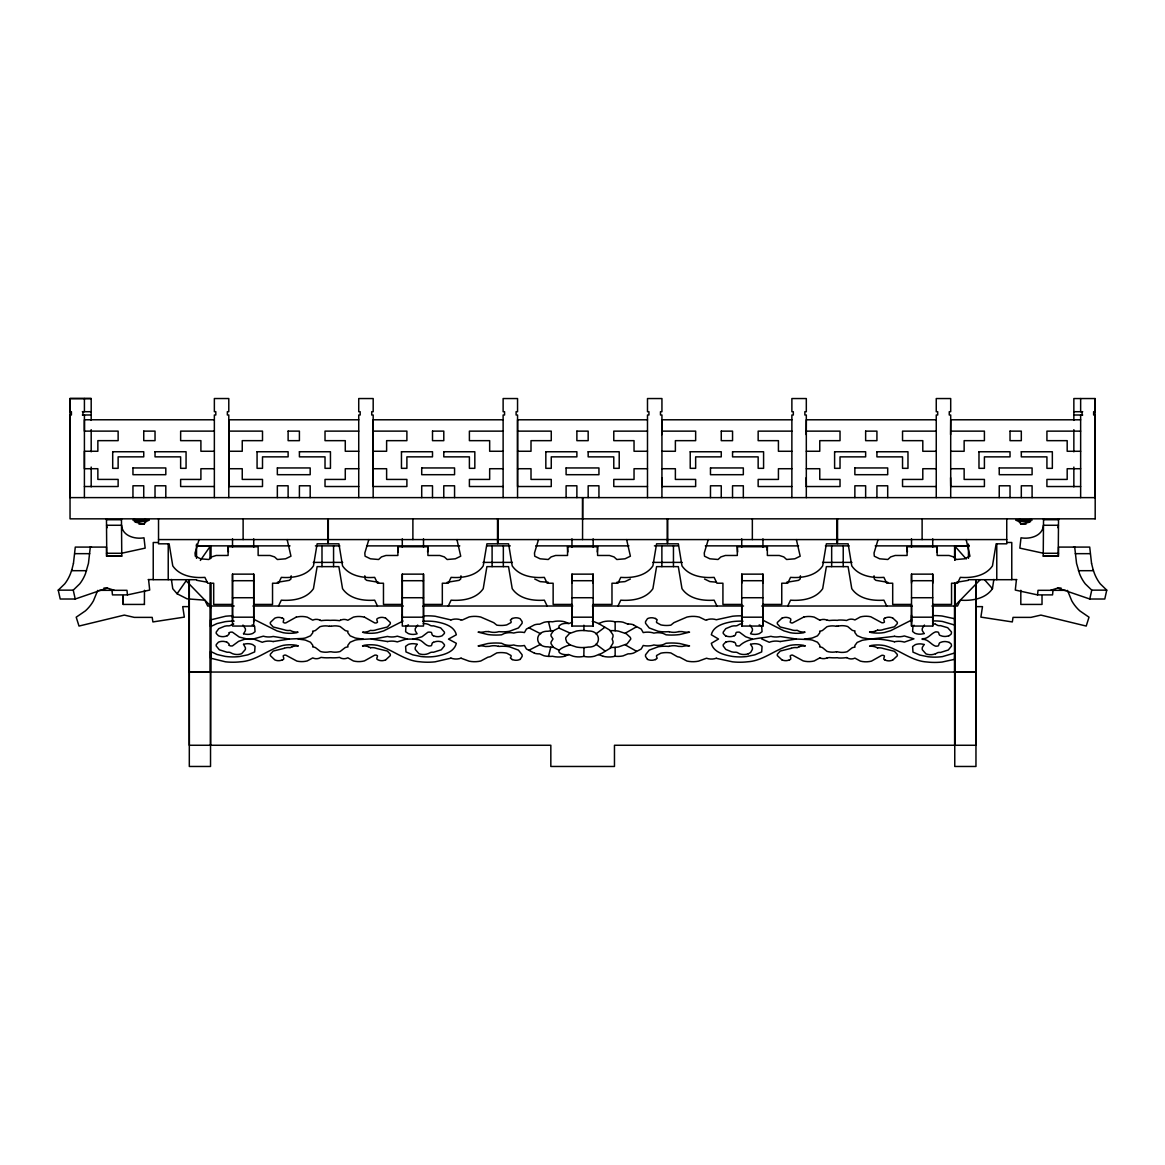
<?xml version="1.0" encoding="UTF-8"?>
<svg xmlns="http://www.w3.org/2000/svg" width="1165" height="1165" viewBox="0 0 1165 1165"><rect width="100%" height="100%" fill="white"/><g stroke="black" fill="none" stroke-linecap="round" stroke-linejoin="round"><path stroke-width="1.5" d="M82.963 414.988L82.963 411.696M84.404 497.615L84.419 419.779L214.36 419.793M84.419 414.988L84.419 431.123L118.131 431.123L118.131 440.647L97.86 440.647L97.86 451.263L84.419 451.263L84.419 468.709L97.86 468.709L97.86 479.412L118.131 479.412L118.131 486.519L84.404 486.519M84.419 411.696L84.419 398.532M132.956 497.615L132.956 485.776L143.746 485.776L143.732 497.615M144.402 604.431L144.475 590.291M155.018 497.615L155.018 485.776L165.809 485.776L165.809 497.615M189.109 625.081L189.123 598.839M189.211 580.112L189.312 745.265L550.827 745.265L550.827 766.468L614.465 766.468L614.465 745.265L975.964 745.265L975.964 580.112L976.095 672.03L954.892 672.045L954.863 583.723M210.428 583.723L210.399 672.045L189.181 672.03L189.109 652.982M210.428 558.486L210.443 545.875L196.288 545.861L290.012 545.875M210.53 745.265L210.574 606.018L186.123 580.825L177.08 593.757L187.084 598.839L204.88 600.179L207.69 606.018L234.223 606.018M214.36 497.615L214.36 414.988L215.802 414.988L215.802 411.696L214.36 411.696L214.36 398.532L228.791 398.532L228.791 411.696L227.35 411.696L227.35 414.988L228.791 414.988L228.791 497.615M232.505 574.141L232.505 626.056L253.722 626.056L253.722 574.141L232.505 574.141L232.505 604.431L213.69 604.431L213.69 583.228L207.705 583.228L204.894 577.374C193.332 578.204 179.789 576.136 172.769 565.899L169.129 543.822L158.527 543.822L158.527 518.847M277.343 497.615L277.343 485.776L288.119 485.776L288.119 497.615M299.405 497.615L299.405 485.776L310.181 485.79L310.181 497.615M358.733 497.615L358.733 415.002L360.174 415.002L360.174 411.711L358.733 411.711L358.733 398.547L373.179 398.547L373.179 411.711L371.722 411.711L371.722 415.002L373.179 415.002L373.164 497.615M402.289 574.141L402.289 626.056L423.507 626.056L423.507 574.141L402.289 574.141L402.289 604.431L383.474 604.431L383.474 583.228L377.489 583.228L374.679 577.374C363.116 578.204 349.558 576.136 342.554 565.899L338.913 543.822L328.312 543.822L328.312 518.847M421.715 497.615L421.715 485.79L432.506 485.79L432.492 497.615M443.778 497.615L443.778 485.79L454.568 485.79L454.568 497.615M503.12 497.615L503.12 415.002L504.562 415.002L504.562 411.711L503.12 411.711L503.12 398.547L517.551 398.547L517.551 411.711L516.11 411.711L516.11 415.002L517.551 415.002L517.551 497.615M566.103 497.615L566.103 485.79L576.879 485.79L576.879 497.615M571.957 621.935L571.957 606.63M571.957 583.214L571.957 574.141L593.16 574.141L593.174 626.056L571.957 626.056L571.957 615.091M571.957 538.812L571.957 547.186M582.616 518.847L582.616 497.63L582.558 539.584M588.165 497.615L588.165 485.79L598.941 485.79L598.941 497.615M593.16 621.935L593.16 606.63M593.16 583.214L593.16 574.127M593.16 538.812L593.16 547.186M570.18 644.929L566.773 642.206L565.753 639.046A4.165 4.165 0 0 1 565.942 637.415L569.467 633.542L576.471 631.051A32.868 32.868 0 0 1 583.985 630.542A32.096 32.096 0 0 1 588.238 631.008C601.781 630.454 601.795 647.609 588.238 647.07A32.096 32.096 0 0 1 583.985 647.536A32.868 32.868 0 0 1 576.457 647.026L570.18 644.929C566.438 645.789 553.375 650.434 561.457 653.856A14.3 14.3 0 0 0 568.564 654.526L573.224 656.245A23.708 23.708 0 0 0 583.811 656.376A23.708 23.708 0 0 0 594.412 656.23L601.693 653.39L611.596 647.42A37.309 37.309 0 0 0 615.149 647.332A34.965 34.965 0 0 0 618.6 646.91L627.105 643.852L630.804 639.017A5.286 5.286 0 0 0 630.221 637.328L626.348 633.76L618.6 631.153A34.965 34.965 0 0 0 615.149 630.731L615.149 621.819A25.12 25.12 0 0 0 603.091 621.79L598.592 623.537L594.412 621.833A23.708 23.708 0 0 0 592.242 621.411M647.492 497.615L647.492 415.002L648.934 415.002L648.934 411.711L647.492 411.711L647.492 398.547L661.938 398.547L661.938 411.711L660.482 411.711L660.482 415.002L661.938 415.002L661.924 497.615M673.457 545.89L673.457 566.627M710.475 497.615L710.475 485.79L721.266 485.79L721.251 497.615M732.537 497.615L732.537 485.79L743.328 485.79L743.328 497.63M741.726 621.935L741.726 606.63M741.726 583.214L741.741 574.141L762.944 574.141L762.944 626.056L741.741 626.056L741.741 615.091M741.726 538.812L741.726 547.186M762.944 621.935L762.944 606.63M762.944 583.214L762.944 574.127M762.944 538.812L762.944 547.186M791.865 497.63L791.88 415.002L793.321 415.002L793.321 411.711L791.88 411.711L791.88 398.547L806.311 398.547L806.311 411.711L804.869 411.711L804.869 415.002L806.311 415.002L806.311 497.63M843.227 545.89L843.227 566.627M854.862 497.615L854.862 485.79L865.639 485.79L865.639 497.615M876.925 497.615L876.925 485.79L887.701 485.79L887.701 497.615M911.511 621.935L911.511 606.63M911.511 583.214L911.511 574.141L932.728 574.141L932.728 626.056L911.525 626.056L911.511 615.091M911.511 538.812L911.511 547.186M932.728 621.935L932.728 606.63M932.728 583.214L932.728 574.127M932.728 538.812L932.728 547.186M936.252 497.615L936.252 415.002L937.694 415.002L937.694 411.711L936.252 411.711L936.252 398.547L950.698 398.547L950.698 411.711L949.257 411.711L949.257 415.002L950.698 415.002L950.698 497.615M954.63 745.265L954.63 606.018L979.925 579.981M954.761 745.265L954.761 583.723M968.464 558.341L968.464 544.084M189.109 651.424L189.196 672.045L976.168 672.045L976.183 652.982M996.774 579.704L996.774 544.259M999.235 497.63L999.235 485.79L1010.026 485.79L1010.026 497.63M1021.312 497.63L1021.312 485.79L1032.088 485.79L1032.088 497.63M1074.698 547.099L1058.534 547.084L1058.534 556.171L1043.228 556.098L1043.534 518.833M1043.228 556.098L1058.228 556.098L1058.534 518.833M1080.639 497.63L1080.639 415.002M1080.639 411.711L1080.639 398.547M1082.081 415.002L1082.081 411.711M91.19 420.376L91.19 398.532L69.973 398.532L69.973 411.696L71.415 411.696L71.415 414.988L69.973 414.988L69.973 497.615L1095.187 497.63L1095.071 415.002L1093.629 415.002L1093.629 411.711L1095.071 411.711L1095.071 398.547L1073.853 398.547L1073.853 420.39M1095.187 518.847L1095.187 497.63M189.109 626.639L189.196 606.018M976.095 672.045L976.183 651.424M121.466 518.833L121.772 556.098L106.772 556.098L106.466 518.833M661.822 434.618L661.938 419.793L791.88 419.808M806.209 434.618L806.311 419.793L936.252 419.793M950.582 434.632L950.698 419.793L1080.639 419.808M583.825 656.405L583.985 647.536M993.832 579.442L992.463 588.704C985.459 598.941 971.901 600.994 960.339 600.179L957.528 606.018L931.927 606.018M1030.705 518.833L1029.438 522.211L1021.006 524.163L1019.011 521.585L1015.807 520.143L1032.059 520.143M427.599 551.962L427.919 546.735L397.877 546.735L397.877 555.472L385.965 555.472L381.45 556.914L378.625 559.506L370.455 558.807L365.067 556.2L364.82 553.011L368.839 539.584M597.266 551.962L597.587 546.735L567.544 546.735L567.544 555.472L555.632 555.472L551.118 556.914L548.278 559.506L540.109 558.807L534.72 556.2L534.487 553.011L538.507 539.584M767.152 550.215L767.356 546.735L737.314 546.735L737.314 555.472L725.402 555.472L720.887 556.914L718.062 559.491L709.893 558.807L704.505 556.2L704.257 553.011L708.276 539.584M936.82 551.962L937.141 546.735L907.098 546.735L907.098 555.472L895.186 555.472L890.672 556.914L887.846 559.491L879.677 558.807L874.289 556.2L874.041 552.996L878.061 539.584M558.734 650.085L553.419 647.318L550.797 647.201A31.368 31.368 0 0 1 547.972 646.837C534.269 647.274 534.269 630.789 547.972 631.241A31.368 31.368 0 0 1 550.797 630.877L553.419 630.746L558.734 627.979L570.18 633.134M291.177 575.816L290.944 579.005L289.299 580.345L277.372 582.296M460.961 575.816L460.714 579.005L459.083 580.345L447.156 582.296M800.413 575.816L800.18 579.005L798.535 580.345L786.608 582.296M976.183 626.639L976.183 619.387M90.302 547.084L88.453 563.365L85.438 573.792A39.858 28.193 90 0 1 79.744 583.84L73.249 590.145L58.25 590.145L60.216 599.014L75.215 599.014L107.267 588.048L114.316 590.32M1016.433 579.587L1015.298 590.072L1037.534 594.893L1052.534 594.893L1053.029 590.32M1037.534 594.893L1038.03 590.32L1065.684 590.335M1057.951 527.745L1058.388 525.269L1043.389 525.269C1042.777 535.987 1029.947 539.439 1021.006 537.793L1019.841 548.132L1043.534 553.273L1058.534 553.273M73.453 563.365L75.288 547.084L91.467 547.084M73.453 563.365L71.837 569.845M1050.684 590.32L1057.733 588.048L1089.785 599.014L1091.751 590.145L1085.256 583.84A39.858 28.193 -90 0 1 1079.562 573.792L1076.547 563.365L1074.698 547.084M1093.163 569.845L1094.561 573.792A39.858 28.193 -90 0 0 1100.255 583.84L1106.75 590.145L1104.784 599.014L1089.785 599.014M534.502 653.23A15.291 15.291 0 0 0 539.599 653.842L543.837 655.691A22.921 22.921 0 0 0 548.467 656.361L550.797 647.201M199.055 539.584L195.036 553.011L195.283 556.2L200.671 558.807L208.841 559.506L211.666 556.914L216.18 555.472L228.092 555.472L228.092 546.735L258.135 546.735L258.135 555.472L270.047 555.472L274.561 556.914L277.387 559.506L285.556 558.807L290.959 556.2L287.173 539.584M97.714 590.407L93.448 600.834A39.858 39.858 0 0 1 85.395 610.882L76.206 617.188L79.002 626.056L124.32 615.091L134.295 617.377L152.193 617.377L152.892 621.935L184.332 617.115L182.73 606.63L189.327 606.63M71.837 569.845L70.439 573.792A39.858 28.193 90 0 1 64.745 583.84L58.25 590.145M278.508 606.018L281.318 600.179C292.881 600.994 306.439 598.941 313.443 588.704L317.128 566.627L338.869 566.627L342.539 588.704C349.558 598.941 363.101 600.994 374.664 600.179L377.475 606.018M448.292 606.018L451.103 600.179C462.665 600.994 476.208 598.941 483.227 588.704L486.897 566.627L508.537 566.627L512.221 588.704C519.226 598.941 532.784 600.994 544.346 600.179L547.157 606.018M617.96 606.018L620.785 600.179C632.333 600.994 645.891 598.941 652.895 588.704L656.579 566.627L678.321 566.627L681.991 588.704C689.01 598.941 702.553 600.994 714.116 600.179L716.941 606.018M787.744 606.018L790.554 600.179C802.117 600.994 815.675 598.941 822.679 588.704L826.364 566.627L848.105 566.627L851.775 588.704C858.794 598.941 872.337 600.994 883.9 600.179L886.711 606.018M478.087 645.934L487.931 643.517A62.531 62.531 0 0 1 501.532 643.255L504.358 644.58A19.179 19.179 0 0 0 513.794 644.959L515.105 645.381A21.989 21.989 0 0 0 524.425 645.483L526.42 648.992L534.502 653.216M689.563 632.144L679.705 634.546A62.531 62.531 0 0 1 666.103 634.823L663.293 633.483A19.179 19.179 0 0 0 653.842 633.119L652.546 632.697A21.989 21.989 0 0 0 643.211 632.58L641.216 629.071L633.571 625.008M200.351 560.438L210.53 545.875L210.545 558.253M138.999 524.163L143.994 524.163L145.989 521.585L149.193 520.143L132.941 520.143M689.563 645.934L679.705 643.517A62.531 62.531 0 0 0 666.103 643.255L663.293 644.58A19.179 19.179 0 0 1 653.842 644.959L652.546 645.381A21.989 21.989 0 0 1 643.211 645.483L641.216 648.992L633.571 653.07A14.912 14.912 0 0 1 628.052 653.827L623.071 655.866A24.465 24.465 0 0 1 615.149 656.23A25.12 25.12 0 0 1 603.091 656.288M819.752 657.905L814.248 660.948A22.164 22.164 0 0 1 803.195 660.89L792.55 655.109A4.398 4.398 0 0 0 791.414 655.138C788.079 655.502 793.161 659.23 789.302 660.031M935.51 653.813L937.854 652.589A8.548 8.548 0 0 1 940.505 652.458L948.31 649.997L951.412 646.182A3.51 3.51 0 0 0 951.368 644.798A3.713 3.713 0 0 0 950.931 643.692L949.198 642.366M243.514 633.818L245.262 630.949A4.806 4.806 0 0 0 245.305 628.547L242.961 625.066M417.114 644.26L415.381 647.114A4.806 4.806 0 0 0 415.322 649.517L418.963 653.682A12.888 12.888 0 0 0 428.108 653.667L430.832 652.371A8.548 8.548 0 0 1 433.497 652.254L441.302 649.793L444.389 645.978A3.51 3.51 0 0 0 444.36 644.595L442.19 642.163A10.558 10.558 0 0 0 433.453 642.366M924.136 644.463L922.389 647.332A4.806 4.806 0 0 0 922.331 649.735L925.971 653.885A12.699 12.699 0 0 0 935.48 653.74M1018.734 520.143L1020.016 518.833M362.577 645.92L364.135 645.293A38.634 38.634 0 0 1 377.373 645.352C392.154 649.065 404.124 660.803 419.866 661.778A68.764 68.764 0 0 0 435.04 661.837L450.884 658.167M610.314 647.463L612.892 643.357A5.519 5.519 0 0 0 612.936 641.201L612.12 639.09L612.936 636.862A5.519 5.519 0 0 0 612.892 634.707L609.586 629.988L598.592 623.537M553.419 630.746L551.045 634.357A4.252 4.252 0 0 0 551.074 636.003L552.996 638.944L551.074 642.061A4.252 4.252 0 0 0 551.045 643.706L553.419 647.318M924.428 625.052L922.345 628.343A4.806 4.806 0 0 0 922.389 630.731L924.136 633.6M568.578 654.599L564.559 656.317M630.396 579.005L625.008 581.612L616.838 582.296M595.985 633.876L604.781 627.294M417.682 625.066L415.322 628.547A4.806 4.806 0 0 0 415.381 630.949L417.114 633.818A13.878 13.878 0 0 1 408.362 633.614L405.595 631.707L405.973 626.158L408.449 624.862M827.281 657.89L829.334 657.555A42.523 42.523 0 0 0 837.329 657.715L838.654 658.007A42.071 42.071 0 0 0 846.62 657.584M340.355 620.173L339.612 620.697A42.173 42.173 0 0 0 330.321 620.363A42.173 42.173 0 0 0 321.03 620.683L320.273 620.173M877.536 630.178L875.323 631.168M520.143 659.434L522.08 656.521A4.704 4.704 0 0 0 522.037 654.672L518.44 650.128L509.542 646.823A36.406 36.406 0 0 0 505.916 646.342A47.998 47.998 0 0 0 498.969 646.415L498.46 646.269M625.255 633.192L636.41 626.872M914.176 625.285L912.981 625.94L912.603 631.488L914.976 633.294A13.66 13.66 0 0 0 924.093 633.498M403.003 621.032L383.664 630.891L377.373 632.726A38.634 38.634 0 0 1 364.135 632.755L362.577 632.158A17.402 17.402 0 0 0 368.315 631.401L370.528 630.381A11.155 11.155 0 0 0 376.688 629.653L387.406 627.003L390.231 623.93A3.014 3.014 0 0 0 390.275 622.43L385.6 618.076M885.109 617.945C881.483 618.935 886.623 622.372 883.23 622.722A4.311 4.311 0 0 1 881.687 622.678L870.779 616.766A22.383 22.383 0 0 0 860.396 616.926L854.906 619.955A8.403 8.403 0 0 0 847.421 620.071L846.62 620.479A42.071 42.071 0 0 0 838.654 620.071L837.329 620.348A42.523 42.523 0 0 0 829.334 620.523L827.281 620.173M227.219 635.784L228.791 634.415A1.602 1.602 0 0 0 228.791 632.843L230.452 632.173A7.907 7.907 0 0 1 232.476 632.187L239.262 637.066L248.203 639.25A28.848 28.848 0 0 0 252.82 639.148L263.319 636.177A18.946 18.946 0 0 0 273.207 636.469L289.401 639.032L302.288 638.464A23.475 23.475 0 0 0 305.448 637.954L310.472 635.842L312.759 632.799A3.16 3.16 0 0 0 312.744 631.576L312.642 631.168A12.626 12.626 0 0 0 315.365 630.542L319.967 626.712A18.48 18.48 0 0 1 329.506 626.319M433.424 642.279C430.861 642.862 432.87 646.226 430.191 645.905A7.951 7.951 0 0 1 428.662 645.934C424.191 644.959 422.152 639.294 416.691 639.483A26.941 26.941 0 0 0 413.983 639.061L407.386 639.09A26.475 26.475 0 0 0 404.692 639.556L397.309 641.9A18.946 18.946 0 0 0 387.435 641.595M734.227 635.784C736.761 635.202 734.78 631.838 737.46 632.173A7.907 7.907 0 0 1 739.484 632.187L745.629 636.745L752.284 639.032M528.735 650.332L540.691 644.289M385.6 659.987L390.275 655.647A3.014 3.014 0 0 0 390.231 654.133L387.406 651.06L376.659 648.468A11.155 11.155 0 0 0 370.543 647.784M782.05 618.076L777.361 622.43A3.014 3.014 0 0 0 777.419 623.93L780.23 627.003L790.977 629.61A11.155 11.155 0 0 0 797.093 630.28L799.336 631.386A17.402 17.402 0 0 0 805.059 632.129L803.515 632.77A38.634 38.634 0 0 1 790.278 632.712L783.987 630.891L763.075 620.275M892.608 660.206L897.283 655.851A3.014 3.014 0 0 0 897.239 654.337L894.414 651.279L883.361 648.541A11.432 11.432 0 0 0 877.551 647.973M911.583 620.071L890.672 630.673L884.381 632.522A38.634 38.634 0 0 1 871.143 632.551L869.6 631.94M282.294 660.031C286.124 659.201 281.144 655.691 284.275 655.167A4.34 4.34 0 0 1 285.818 655.152L296.857 661.079A22.383 22.383 0 0 0 307.24 660.934L312.744 657.905A8.403 8.403 0 0 0 320.229 657.788L321.03 657.38A42.173 42.173 0 0 0 330.321 657.715A42.173 42.173 0 0 0 339.612 657.38L340.355 657.89A8.403 8.403 0 0 0 347.84 657.803L353.388 660.948A22.164 22.164 0 0 0 364.456 660.89L374.679 655.181A4.296 4.296 0 0 1 376.353 655.167C379.644 655.662 374.489 658.939 378.101 659.914A8.854 8.854 0 0 0 385.542 659.885M572.539 622.023L569.059 623.537L564.559 621.746A25.353 25.353 0 0 0 553.259 621.659L552.501 621.819A25.266 25.266 0 0 0 548.467 621.688A22.921 22.921 0 0 0 543.837 622.372L539.599 624.192A15.291 15.291 0 0 0 534.502 624.833L526.42 629.071L524.439 632.551A21.713 21.713 0 0 0 514.449 632.857L513.809 633.046A19.179 19.179 0 0 0 504.358 633.483L501.532 634.823A62.531 62.531 0 0 1 487.931 634.546L478.087 632.144M512.192 618.426L510.343 620.144L510.984 621.105A2.039 2.039 0 0 1 510.984 622.605L506.702 624.921A27.858 27.858 0 0 1 496.8 625.139L493.727 622.663L480.723 617.028A27.479 27.479 0 0 0 469.16 616.926L461.908 620.188L460.685 619.693M655.444 659.638L657.162 658.269L656.667 656.958A2.039 2.039 0 0 1 656.652 655.458L660.948 653.143A27.858 27.858 0 0 1 670.851 652.939L677.302 656.667A22.965 22.965 0 0 0 679.661 657.162L686.928 661.036A27.479 27.479 0 0 0 698.49 661.152L706.529 658.225A14.708 14.708 0 0 0 716.315 658.24M284.275 648.322L273.222 651.06L270.411 654.133A3.014 3.014 0 0 0 270.353 655.647L274.794 659.871A8.839 8.839 0 0 0 282.236 659.9M791.283 648.322L780.23 651.06L777.419 654.133A3.014 3.014 0 0 0 777.361 655.647L782.05 659.987M450.884 619.897L435.04 616.227A68.764 68.764 0 0 0 424.176 615.935M725.751 642.032L723.276 644.595A3.51 3.51 0 0 0 723.247 645.978L725.78 649.415L731.489 651.774A25.659 25.659 0 0 0 734.139 652.24A8.505 8.505 0 0 1 737.052 652.429L739.513 653.754A13.063 13.063 0 0 0 748.294 653.754M948.893 635.828L950.931 634.372A3.713 3.713 0 0 0 951.441 632.813A3.51 3.51 0 0 0 951.412 631.881L947.698 627.717L940.505 625.62A8.548 8.548 0 0 1 937.854 625.489L935.51 624.251M461.107 658.225L469.146 661.181A27.479 27.479 0 0 0 480.723 661.021L487.989 657.162A22.965 22.965 0 0 0 490.349 656.667L496.8 652.91A27.858 27.858 0 0 1 506.702 653.143L510.984 655.458A2.039 2.039 0 0 1 510.984 656.958L510.343 657.919L512.192 659.638M748.309 653.827L750.682 652.4L752.313 649.517A4.806 4.806 0 0 0 752.27 647.114L750.522 644.26M716.344 658.327L732.596 661.851A68.764 68.764 0 0 0 747.784 661.778C763.512 660.788 775.482 649.08 790.278 645.337A38.634 38.634 0 0 1 803.5 645.308L805.059 645.92M894.429 641.74C884.992 639.469 874.886 638.085 865.362 639.818A23.475 23.475 0 0 0 862.187 640.328L857.163 642.439L854.892 645.483A3.16 3.16 0 0 0 854.892 646.706L855.008 647.114A12.626 12.626 0 0 0 852.27 647.74L847.144 651.73A18.771 18.771 0 0 1 838.13 651.978L836.543 651.818M678.947 631.576L682.078 631.59A20.62 20.62 0 0 0 688.865 632.173M836.514 651.745A18.48 18.48 0 0 1 826.975 651.351L822.374 647.536A12.626 12.626 0 0 0 819.65 646.91L819.767 646.502A3.16 3.16 0 0 0 819.767 645.264L817.495 642.221L812.456 640.124A23.475 23.475 0 0 0 809.296 639.614L796.336 639.032L780.23 636.541A19.223 19.223 0 0 1 770.881 636.323C760.163 638.828 747.959 637.619 739.484 645.891A7.907 7.907 0 0 1 737.46 645.905C734.78 646.226 736.761 642.862 734.227 642.279M706.951 619.693L705.742 620.188L699.32 617.086A27.232 27.232 0 0 0 686.928 617.071L673.909 622.663L670.851 625.154A27.858 27.858 0 0 1 660.948 624.921L656.652 622.605A2.039 2.039 0 0 1 656.667 621.105L657.162 619.795L655.444 618.426M292.328 646.692L290.1 647.682A11.432 11.432 0 0 0 284.26 648.293M799.336 646.692L797.122 647.682A11.432 11.432 0 0 0 791.268 648.293M968.319 580.345L956.392 582.296M669.191 646.269L668.666 646.415A47.998 47.998 0 0 0 661.735 646.342A36.406 36.406 0 0 0 658.094 646.823L649.211 650.128L645.614 654.672A4.704 4.704 0 0 0 645.57 656.521L647.492 659.434M296.172 617.144L285.818 622.911A4.34 4.34 0 0 1 284.275 622.911C281.144 622.372 286.124 618.863 282.294 618.033M273.222 641.522L289.401 639.032M780.23 641.522L796.336 639.032M894.429 636.338L870.284 639.104M245.16 639.104L238.607 641.332L232.476 645.891A7.907 7.907 0 0 1 230.452 645.905L228.791 645.221A1.602 1.602 0 0 0 228.791 643.648L226.927 642.148M803.865 616.984L792.55 622.955A4.398 4.398 0 0 1 791.414 622.926C788.006 622.591 793.117 619.11 789.55 618.164A8.854 8.854 0 0 0 782.094 618.178M298.051 645.92L296.493 645.293A38.634 38.634 0 0 0 283.27 645.352C268.474 649.065 256.504 660.803 240.776 661.778A68.764 68.764 0 0 1 225.588 661.837L210.574 658.167L210.53 651.424L217.04 654.497L225.209 656.39A56.066 56.066 0 0 0 239.553 656.536L247.868 654.832L254.654 651.919L255.048 646.371L252.674 644.565A13.66 13.66 0 0 0 243.543 644.362M111.971 590.32L112.466 594.893L127.466 594.893L149.702 590.072L148.567 579.587M246.383 639.075L248.203 638.828A28.994 28.994 0 0 1 251.902 638.842L252.82 639.148M804.374 639.163L809.296 638.464A23.475 23.475 0 0 0 812.456 637.954L817.495 635.842L819.767 632.799A3.16 3.16 0 0 0 819.767 631.576L819.65 631.168A12.626 12.626 0 0 0 822.374 630.542L826.975 626.712A18.48 18.48 0 0 1 836.514 626.319M836.543 626.246L838.116 626.042M407.386 639.09L397.309 636.177A18.946 18.946 0 0 1 387.435 636.469L375.727 638.653L358.339 639.6A23.475 23.475 0 0 0 355.179 640.124L350.155 642.221L347.884 645.264A3.16 3.16 0 0 0 347.884 646.502L347.986 646.91A12.626 12.626 0 0 0 345.262 647.522L340.136 651.512A18.771 18.771 0 0 1 331.122 651.774L329.52 651.818A18.771 18.771 0 0 1 320.492 651.512L315.365 647.536A12.626 12.626 0 0 0 312.642 646.91L312.744 646.502A3.16 3.16 0 0 0 312.759 645.264L310.472 642.221L305.448 640.124A23.475 23.475 0 0 0 302.288 639.614L298.109 639.032M413.109 638.857L414.157 638.769M121.772 556.098L106.466 556.171L106.466 547.084L90.302 547.099M91.19 398.532L69.973 398.532L70.046 518.847L1095.187 518.833M82.351 411.696L91.19 411.696M1073.853 411.711L1082.693 411.711M82.351 414.988L91.19 414.988M1073.853 415.002L1082.693 415.002M358.733 419.793L228.791 419.793L228.791 486.154M503.12 419.793L373.179 419.793L373.164 486.154M647.492 419.793L517.551 419.793L517.551 486.154M214.36 431.123L180.648 431.123L180.633 440.647L200.904 440.647L200.904 451.263L214.36 451.263M228.791 431.123L262.504 431.123L262.504 440.661L242.247 440.647L242.247 451.263L228.791 451.263M358.733 431.123L325.02 431.123L325.02 440.661L345.277 440.661L345.277 451.263L358.733 451.263M373.179 431.123L406.891 431.123L406.891 440.661L386.62 440.661L386.62 451.263L373.179 451.263M503.12 431.137L469.393 431.137L469.393 440.661L489.664 440.661L489.664 451.263L503.12 451.263M517.551 431.137L551.263 431.137L551.263 440.661L531.007 440.661L531.007 451.263L517.551 451.263M647.492 431.137L613.78 431.137L613.78 440.661L634.037 440.661L634.037 451.263L647.492 451.263M661.938 431.137L695.651 431.137L695.651 440.661L675.38 440.661L675.38 451.277L661.938 451.263M791.88 431.137L758.153 431.137L758.153 440.661L778.424 440.661L778.424 451.277L791.88 451.277M806.311 431.137L840.023 431.137L840.023 440.661L819.767 440.661L819.767 451.263L806.311 451.263M936.252 431.137L902.54 431.137L902.54 440.661L922.796 440.661L922.796 451.277L936.252 451.277M950.698 431.137L984.41 431.137L984.41 440.661L964.139 440.661L964.139 451.277L950.698 451.277M1080.639 431.137L1046.927 431.137L1046.927 440.661L1067.184 440.661L1067.184 451.277L1080.639 451.277M214.36 468.723L200.904 468.723L200.904 479.412L180.633 479.412L180.633 486.519L214.36 486.519M228.791 468.723L242.247 468.723L242.247 479.412L262.504 479.412L262.504 486.519L228.791 486.519M358.733 468.723L345.277 468.723L345.277 479.427L325.02 479.427L325.02 486.519L358.733 486.519M373.179 468.723L386.62 468.723L386.62 479.427L406.891 479.427L406.891 486.519L373.164 486.519M503.12 468.723L489.664 468.723L489.664 479.427L469.393 479.427L469.393 486.519L503.12 486.519M517.551 468.723L531.007 468.723L531.007 479.427L551.263 479.427L551.263 486.533L517.551 486.519M647.492 468.723L634.037 468.723L634.037 479.427L613.78 479.427L613.78 486.533L647.492 486.533M661.924 468.723L675.38 468.723L675.38 479.427L695.651 479.427L695.651 486.533L661.924 486.533M791.88 468.723L778.424 468.723L778.424 479.427L758.153 479.427L758.153 486.533L791.88 486.533M806.311 468.723L819.767 468.723L819.767 479.427L840.023 479.427L840.023 486.533L806.311 486.533M936.252 468.723L922.796 468.723L922.796 479.427L902.54 479.427L902.54 486.533L936.252 486.533M950.698 468.723L964.139 468.723L964.139 479.427L984.41 479.427L984.41 486.533L950.698 486.533M1080.639 468.723L1067.184 468.723L1067.184 479.427L1046.913 479.427L1046.913 486.533L1080.639 486.533M106.466 519.721L121.466 519.721M1043.534 519.721L1058.534 519.721M134.325 521.585L145.989 521.585M1019.011 521.585L1030.676 521.585M1021.006 524.163L1026.001 524.163M158.527 539.584L327.744 539.584M328.312 539.584L497.528 539.584M497.979 539.584L667.181 539.584M667.749 539.584L836.965 539.584M837.533 539.584L1006.749 539.584M158.236 542.497L153.227 542.497L153.227 579.704L196.536 579.704M1006.764 542.497L1011.773 542.497L1011.773 579.704L968.464 579.704M315.409 545.875L339.831 545.89M366.596 545.89L459.782 545.875M487.014 545.875L510.255 545.875M535.652 545.875L628.969 545.875M654.41 545.861L678.219 545.875M705.349 545.861L798.622 545.89M825.388 545.89L849.11 545.875M875.221 545.875L969.091 545.89M968.989 545.861L954.849 545.875L954.849 560.292M1073.533 547.084L1089.712 547.084L1091.547 563.365M106.466 553.273L121.466 553.273L145.159 548.132L143.994 537.793C135.053 539.439 122.223 535.987 121.611 525.269L106.612 525.269L107.049 527.745M74.72 553.666L89.72 553.666M1075.28 553.666L1090.28 553.666M313.269 562.389L342.685 562.389M483.053 562.389L512.396 562.389M652.764 562.389L682.166 562.389M822.548 562.389L851.95 562.389M71.56 570.69L86.559 570.69M1078.44 570.69L1093.44 570.69M148.232 579.587L153.227 579.587M1011.773 579.587L1016.768 579.587M232.505 580.709L253.722 580.709M402.289 580.709L423.507 580.709M571.957 580.709L593.16 580.709M741.741 580.709L762.944 580.709M911.511 580.709L932.728 580.709M103.933 588.048L107.267 588.048M1057.733 588.048L1061.067 588.048M1091.751 590.145L1106.75 590.145M99.316 590.335L126.97 590.32L127.466 594.893M232.505 597.732L253.722 597.732M402.289 597.732L423.507 597.732M571.957 597.732L593.16 597.732M741.741 597.732L762.944 597.732M911.511 597.732L932.728 597.732M123.257 604.431L123.257 595.592L123.199 604.431L144.475 604.431M911.511 604.431L892.696 604.431L892.696 583.214L886.711 583.214L883.9 577.359C872.337 578.19 858.78 576.122 851.775 565.899L848.135 543.822L837.533 543.822L837.533 518.833M932.728 604.431L951.543 604.431L951.543 583.214L957.528 583.214L960.339 577.359C971.901 578.19 985.444 576.122 992.463 565.899L996.133 543.822L1006.749 543.822L1006.749 518.833M571.957 604.431L553.142 604.431L553.142 583.228L547.157 583.228L544.332 577.374C532.784 578.204 519.226 576.136 512.221 565.899L508.581 543.822L497.979 543.822L497.979 518.847M593.16 604.431L611.975 604.431L611.975 583.228L617.96 583.228L620.785 577.374C632.333 578.204 645.891 576.136 652.895 565.899L656.579 543.822L667.181 543.822L667.181 518.847M741.741 604.431L722.926 604.431L722.926 583.214L716.941 583.214L714.116 577.374C702.553 578.19 689.01 576.136 681.991 565.899L678.365 543.822L667.749 543.822L667.749 518.833M762.944 604.431L781.759 604.431L781.759 583.214L787.744 583.214L790.554 577.374C802.117 578.19 815.675 576.122 822.679 565.899L826.364 543.822L836.965 543.822L836.965 518.833M252.907 606.018L403.381 606.018M422.691 606.018L572.758 606.018M592.359 606.018L743.547 606.018M761.735 606.018L912.312 606.018M232.505 617.188L253.722 617.188M402.289 617.188L423.507 617.188M571.957 617.188L593.174 617.188M741.741 617.188L762.944 617.188M911.525 617.188L932.728 617.188M329.52 626.246L331.108 626.246M610.314 630.615L611.596 630.644A37.309 37.309 0 0 1 615.149 630.731M414.157 639.294L413.109 639.221L422.021 636.745L427.919 632.216A7.893 7.893 0 0 1 430.191 632.173C432.87 631.852 430.861 635.202 433.424 635.784M887.846 582.296L875.92 580.345L874.289 579.005L874.041 575.816M716.431 582.165L709.893 581.612L704.505 579.005M548.278 582.296L540.109 581.612L534.72 579.005M378.61 582.296L366.684 580.345L365.053 579.005L364.805 575.816M207.195 582.165L196.9 580.345M371.315 639.032L387.421 641.522M143.994 524.163L135.562 522.211L134.295 518.833M363.262 639.163L358.339 638.464A23.475 23.475 0 0 1 355.179 637.954L350.155 635.842L347.884 632.799A3.16 3.16 0 0 1 347.884 631.576L347.986 631.168A12.626 12.626 0 0 1 345.262 630.542L340.136 626.552A18.771 18.771 0 0 0 331.122 626.304M253.722 639.046L262.285 642.279L263.873 641.726A19.223 19.223 0 0 1 273.207 641.566M603.091 656.317L598.592 654.526M364.456 617.144L374.679 622.896A4.296 4.296 0 0 0 376.353 622.911C379.644 622.401 374.489 619.139 378.101 618.164A8.854 8.854 0 0 1 385.542 618.178M669.191 631.809L668.666 631.648A47.998 47.998 0 0 1 661.735 631.721A36.406 36.406 0 0 1 658.094 631.255L649.211 627.95L645.614 623.391A4.704 4.704 0 0 1 645.57 621.542L647.492 618.644A9.451 9.451 0 0 1 655.385 618.571M761.604 638.901L769.293 642.279L770.881 641.726A19.223 19.223 0 0 1 780.215 641.566M368.315 646.692L370.528 647.682M488.688 631.576L485.572 631.59A20.62 20.62 0 0 1 478.771 632.173M869.236 639.032L865.362 638.26A23.475 23.475 0 0 1 862.187 637.736L857.163 635.639L854.892 632.595A3.16 3.16 0 0 1 854.892 631.357L855.008 630.949A12.626 12.626 0 0 1 852.27 630.323L847.669 626.508A18.48 18.48 0 0 0 838.13 626.115M254.407 619.576L276.979 630.891L283.27 632.726A38.634 38.634 0 0 0 296.493 632.755L298.051 632.158A17.402 17.402 0 0 1 292.313 631.401L290.1 630.381A11.432 11.432 0 0 1 284.26 629.784L273.222 627.003L270.411 623.93A3.014 3.014 0 0 1 270.353 622.43L274.794 618.193A8.839 8.839 0 0 1 282.236 618.164M725.751 636.032L723.276 633.483A3.51 3.51 0 0 1 723.247 632.085L725.78 628.649L731.489 626.289A25.659 25.659 0 0 1 734.139 625.823A8.505 8.505 0 0 0 737.052 625.649L739.513 624.309A13.063 13.063 0 0 1 742.484 623.668M759.187 624.862L761.677 626.158L762.056 631.707L759.303 633.658A13.878 13.878 0 0 1 750.551 633.745L752.27 630.949A4.806 4.806 0 0 0 752.313 628.547L749.969 625.066M252.179 624.862L254.654 626.158L255.048 631.707L252.674 633.498A13.66 13.66 0 0 1 243.543 633.702M892.608 617.872L897.283 622.212A3.014 3.014 0 0 1 897.239 623.726L894.414 626.799L883.667 629.391A11.155 11.155 0 0 1 877.551 630.076M528.735 627.731L540.691 633.775M885.109 660.118C881.483 659.142 886.623 655.691 883.23 655.342A4.311 4.311 0 0 0 881.687 655.385L871.464 661.123A22.164 22.164 0 0 1 860.411 661.123L854.906 658.123A8.403 8.403 0 0 1 847.421 658.007L846.62 657.584M625.255 644.871L636.41 651.191M877.536 647.9L875.323 646.895A17.402 17.402 0 0 0 869.6 646.153L871.143 645.497A38.634 38.634 0 0 1 884.381 645.556C899.176 649.269 911.146 661.006 926.874 661.982A68.764 68.764 0 0 0 942.048 662.055L954.543 659.346L954.761 652.982L942.441 656.609A56.066 56.066 0 0 1 928.097 656.754L919.768 655.05L912.981 652.123L912.603 646.575L915.355 644.624A13.878 13.878 0 0 1 924.107 644.536M628.052 624.192L623.071 622.212A24.465 24.465 0 0 0 615.149 621.833M595.985 644.201L604.781 650.769M144.984 518.833L146.266 520.143M243.514 644.26L245.393 647.725A4.776 4.776 0 0 1 245.305 649.517L241.679 653.682A12.888 12.888 0 0 1 232.534 653.667L230.044 652.429A8.505 8.505 0 0 0 227.131 652.254L219.34 649.793L216.239 645.978A3.51 3.51 0 0 1 216.268 644.595L218.438 642.163A10.718 10.718 0 0 1 226.884 642.235M966.222 558.996L954.63 545.875L954.543 558.472M984.673 579.893L992.463 588.704M819.752 620.159L814.248 617.13A22.383 22.383 0 0 0 803.879 617.013M177.08 593.757L172.755 588.704L171.401 579.442M1067.504 590.407L1071.771 600.834A39.858 39.858 0 0 0 1079.824 610.882L1089.013 617.188L1086.217 626.056L1040.898 615.091L1030.923 617.377L1013.026 617.377L1012.327 621.935L980.886 617.115L982.488 606.63L975.891 606.63L975.891 597.805M1093.163 569.845L1091.547 563.365M558.734 627.979L559.113 625.794L561.457 624.207A14.3 14.3 0 0 1 568.564 623.552M966.178 539.584L969.95 556.2L964.562 558.807L956.392 559.491L953.567 556.914L949.053 555.472L937.141 555.472L937.141 546.735M796.394 539.584L800.18 556.2L794.792 558.807L786.608 559.491L783.783 556.914L779.269 555.472L767.356 555.472L767.356 546.735M626.624 539.584L630.396 556.2L625.008 558.807L616.838 559.506L613.999 556.914L609.484 555.472L597.587 555.472L597.587 546.735M456.957 539.584L460.728 556.2L455.34 558.807L447.171 559.506L444.346 556.914L439.831 555.472L427.919 555.472L427.919 546.735M548.467 621.688L550.797 630.877M73.249 590.145L75.215 598.999M907.098 546.735L907.418 551.962M737.314 546.735L737.634 551.962M567.544 546.735L567.85 551.962M397.877 546.735L398.182 551.962M228.092 546.735L228.413 551.962M583.883 625.212L583.985 630.527M950.582 477.665L950.698 486.169M806.209 477.665L806.311 486.154M661.822 477.665L661.924 486.154M976.095 606.018L976.139 619.897M976.168 672.03L976.168 598.839M932.728 615.091L932.728 626.056M762.944 615.091L762.944 626.056M593.16 615.091L593.174 626.056M402.289 615.091L402.289 617.377M232.505 615.091L232.519 617.377M210.559 583.024L210.574 608.043M1095.071 398.547L1095.071 497.63M1073.853 429.681L1073.853 451.831M1073.853 467.078L1073.853 486.853M1042.02 595.592L1042.02 604.431L1020.817 604.431L1020.817 590.291M976.183 615.63L976.183 662.434M975.964 607.154L975.964 766.468L954.761 766.468L954.761 605.349M954.761 545.875L954.761 560.292M954.63 583.024L954.63 672.045M922.112 518.833L922.112 539.584M911.511 574.141L911.525 626.056M831.664 545.875L831.664 566.627M752.342 518.833L752.342 539.584M741.741 574.141L741.741 626.056M661.88 545.875L661.88 566.627M615.149 647.332L615.149 656.259M571.957 574.141L571.957 626.056M503.338 545.875L503.338 566.627M497.528 518.847L497.528 543.822L486.912 543.822L483.242 565.899C476.223 576.136 462.68 578.204 451.117 577.374L448.307 583.228L442.321 583.228L442.321 604.431L423.507 604.431L423.507 574.141M492.096 545.875L492.096 566.627M423.507 538.812L423.507 547.186M423.507 606.63L423.507 621.935M412.891 518.847L412.891 539.584M402.289 538.812L402.289 547.186M402.289 606.63L402.289 621.935M333.569 545.875L333.569 566.627M327.744 518.847L327.744 543.822L317.128 543.822L313.458 565.899C306.453 576.136 292.896 578.204 281.333 577.374L278.522 583.228L272.537 583.228L272.537 604.431L253.722 604.431L253.722 574.141M321.991 545.89L321.991 566.627M253.722 538.812L253.722 547.186M253.722 606.63L253.722 621.935M243.121 518.847L243.121 539.584M232.519 538.812L232.519 547.186M232.519 606.63L232.519 621.935M210.574 545.861L210.53 558.486M210.574 583.709L210.53 766.468L189.312 766.468L189.312 580.112M196.536 544.084L196.536 558.341M189.109 615.63L189.109 662.434M168.226 544.259L168.226 579.704M91.19 429.667L91.19 451.816M91.19 467.063L91.19 486.839M655.385 659.492A9.451 9.451 0 0 1 647.522 659.375M799.321 646.662A17.402 17.402 0 0 1 805.059 645.949M520.114 659.375A9.451 9.451 0 0 1 512.25 659.492M498.445 646.298A17.286 17.286 0 0 0 489.213 646.357L485.572 646.488A20.62 20.62 0 0 0 478.771 645.891M669.205 646.298A17.286 17.286 0 0 1 678.438 646.357L682.078 646.488A20.62 20.62 0 0 1 688.865 645.891M362.577 645.949A17.402 17.402 0 0 1 368.315 646.662M461.078 658.138A14.519 14.519 0 0 1 450.899 658.094M750.566 644.362A13.66 13.66 0 0 1 759.682 644.58L762.056 646.371L761.677 651.919L754.876 654.832L746.561 656.55A56.066 56.066 0 0 1 732.217 656.39C724.339 654.992 713.359 652.313 711.32 643.313L718.528 639.032L711.32 634.765C713.359 625.765 724.339 623.086 732.217 621.673A56.066 56.066 0 0 1 742.993 621.222M725.81 642.163A10.689 10.689 0 0 1 734.198 642.323M548.467 656.376A25.266 25.266 0 0 0 552.501 656.259L553.244 656.434A25.353 25.353 0 0 0 564.544 656.303M628.052 624.061A14.912 14.912 0 0 1 633.585 624.804M819.796 620.275A8.403 8.403 0 0 1 827.237 620.275M433.453 635.711A10.558 10.558 0 0 0 442.132 635.784L444.36 633.483A3.51 3.51 0 0 0 444.389 632.085L440.69 627.92L433.497 625.823A8.548 8.548 0 0 1 430.832 625.692L428.502 624.455A12.859 12.859 0 0 0 423.288 623.595M422.866 621.338A56.066 56.066 0 0 1 435.433 621.673C443.312 623.086 454.277 625.765 456.331 634.765L448.496 639.104L456.331 643.313C454.277 652.313 443.312 654.992 435.433 656.39A56.066 56.066 0 0 1 421.089 656.536L412.76 654.832L405.973 651.919L405.595 646.371L408.347 644.42A13.878 13.878 0 0 1 417.099 644.332M232.097 615.848A68.764 68.764 0 0 0 225.588 616.227L210.574 619.897L210.53 626.639L217.04 623.566L225.209 621.673A56.066 56.066 0 0 1 234.165 621.149M734.198 635.74A10.689 10.689 0 0 1 725.81 635.901M885.138 618.018A8.854 8.854 0 0 1 892.55 617.974M875.323 631.197A17.402 17.402 0 0 1 869.6 631.911M296.187 617.188A22.164 22.164 0 0 1 307.24 617.159L312.744 620.159A8.403 8.403 0 0 1 320.229 620.275M933.369 615.644A68.764 68.764 0 0 1 942.048 616.008L954.543 618.717L954.761 625.081L942.441 621.469A56.066 56.066 0 0 0 933.471 620.945M741.29 615.848A68.764 68.764 0 0 0 732.596 616.227L716.344 619.751A14.897 14.897 0 0 0 706.98 619.751M340.413 620.275A8.403 8.403 0 0 1 347.84 620.275L353.388 617.13A22.164 22.164 0 0 1 364.456 617.188M678.947 631.561A17.053 17.053 0 0 1 669.205 631.736M450.899 619.94A14.694 14.694 0 0 1 460.656 619.795M512.25 618.571A9.451 9.451 0 0 1 520.114 618.688L522.08 621.542A4.704 4.704 0 0 1 522.037 623.391L518.44 627.95L509.542 631.255A36.406 36.406 0 0 1 505.916 631.721A47.998 47.998 0 0 1 498.969 631.648A16.878 16.878 0 0 1 488.703 631.532M227.175 635.711A10.558 10.558 0 0 1 218.496 635.784L216.268 633.483A3.51 3.51 0 0 1 216.239 632.085L218.772 628.649L224.481 626.289A25.659 25.659 0 0 1 227.131 625.823A8.505 8.505 0 0 0 230.044 625.649L232.505 624.309A13.063 13.063 0 0 1 233.714 623.989M948.863 635.726A10.878 10.878 0 0 1 940.752 635.653C937.898 635.347 939.835 631.663 937.199 631.954A7.937 7.937 0 0 0 935.422 631.94C930.85 633.556 928.141 639.206 922.141 638.74L922.141 639.323C928.141 638.857 930.85 644.522 935.422 646.124A7.937 7.937 0 0 0 937.199 646.109C939.82 646.371 937.927 642.803 940.723 642.352A10.718 10.718 0 0 1 949.169 642.454M894.443 636.265A18.946 18.946 0 0 0 904.331 635.959L913.928 638.828L904.331 642.104A18.946 18.946 0 0 0 894.443 641.799M932.626 623.523A12.859 12.859 0 0 1 935.495 624.294M827.237 657.788A8.403 8.403 0 0 1 819.796 657.803M789.258 659.943A9 9 0 0 1 782.079 659.914M292.313 646.662A17.402 17.402 0 0 1 298.051 645.949M892.55 660.089A8.854 8.854 0 0 1 885.138 660.045M112.699 451.743L112.699 468.33L118.131 468.33L118.131 456.855L143.746 456.855L143.746 451.743L112.699 451.743M132.956 467.951L132.956 474.694L165.809 474.694L165.809 467.951L132.956 467.951M143.746 431.123L143.746 440.647L155.032 440.647L155.032 431.123L143.746 431.123M155.032 451.743L155.032 456.855L180.633 456.855L180.633 468.33L186.065 468.33L186.065 451.743L155.032 451.743M257.072 451.743L257.072 468.33L262.504 468.33L262.504 456.855L288.119 456.855L288.119 451.743L257.072 451.743M277.343 467.951L277.343 474.694L310.181 474.694L310.181 467.951L277.343 467.951M288.119 431.123L288.119 440.661L299.405 440.661L299.405 431.123L288.119 431.123M299.405 451.743L299.405 456.855L325.02 456.855L325.02 468.33L330.452 468.33L330.452 451.743L299.405 451.743M401.459 451.743L401.459 468.33L406.891 468.33L406.891 456.855L432.506 456.855L432.506 451.743L401.459 451.743M421.715 467.951L421.715 474.694L454.568 474.694L454.568 467.951L421.715 467.951M432.506 431.123L432.506 440.661L443.792 440.661L443.792 431.123L432.506 431.123M443.792 451.743L443.792 456.855L469.393 456.855L469.393 468.33L474.825 468.33L474.825 451.758L443.792 451.743M545.832 451.758L545.832 468.33L551.263 468.33L551.263 456.855L576.879 456.855L576.879 451.758L545.832 451.758M566.103 467.951L566.103 474.694L598.941 474.694L598.941 467.951L566.103 467.951M576.879 431.137L576.879 440.661L588.165 440.661L588.165 431.137L576.879 431.137M588.165 451.758L588.165 456.869L613.78 456.869L613.78 468.33L619.212 468.33L619.212 451.758L588.165 451.758M690.219 451.758L690.219 468.33L695.651 468.33L695.651 456.869L721.266 456.869L721.266 451.758L690.219 451.758M710.475 467.951L710.475 474.694L743.328 474.694L743.328 467.951L710.475 467.951M721.266 431.137L721.266 440.661L732.552 440.661L732.552 431.137L721.266 431.137M732.552 451.758L732.552 456.869L758.153 456.869L758.153 468.33L763.585 468.33L763.585 451.758L732.552 451.758M834.606 451.758L834.606 468.33L840.023 468.33L840.023 456.869L865.639 456.869L865.639 451.758L834.606 451.758M854.862 467.951L854.862 474.694L887.701 474.694L887.701 467.951L854.862 467.951M865.639 431.137L865.639 440.661L876.925 440.661L876.925 431.137L865.639 431.137M876.925 451.758L876.925 456.869L902.54 456.869L902.54 468.33L907.972 468.33L907.972 451.758L876.925 451.758M978.979 451.758L978.979 468.33L984.41 468.33L984.41 456.869L1010.026 456.869L1010.026 451.758L978.979 451.758M999.235 467.951L999.235 474.694L1032.088 474.708L1032.088 467.966L999.235 467.951M1010.026 431.137L1010.026 440.661L1021.312 440.661L1021.312 431.137L1010.026 431.137M1021.312 451.758L1021.312 456.869L1046.927 456.869L1046.927 468.345L1052.344 468.345L1052.344 451.758L1021.312 451.758"/></g></svg>
